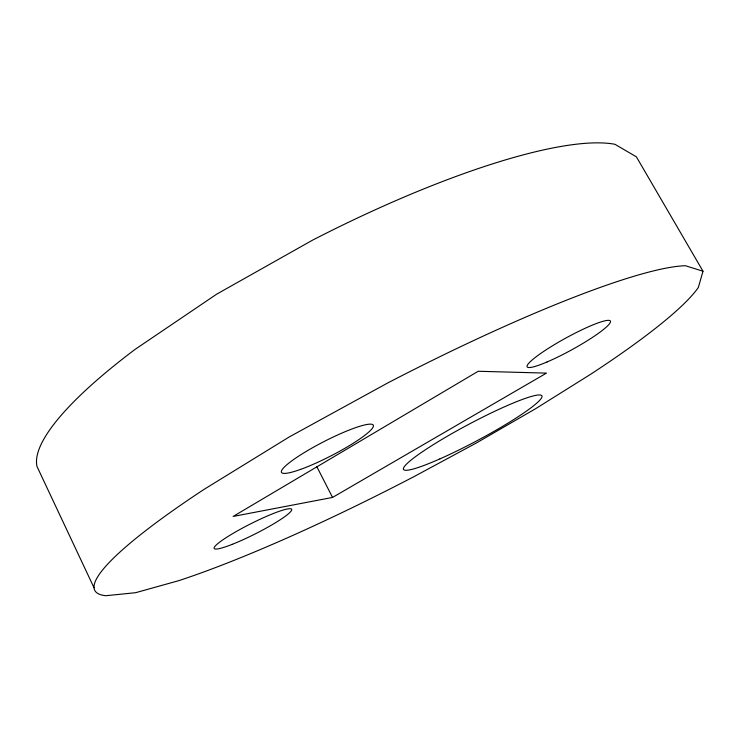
<?xml version="1.0" encoding="UTF-8"?>
<svg xmlns="http://www.w3.org/2000/svg" width="740" height="740" viewBox="0 0 740 740"><rect width="100%" height="100%" fill="white"/><g stroke="black" fill="none" stroke-linecap="round" stroke-linejoin="round"><path stroke-width="1.11" d="M703 271.219L698.32 287.536A343.434 47.591 -27.7 0 1 590.825 374.153L536.047 408.443L476.486 442.909L414.28 476.477A343.434 47.591 -27.7 0 1 178.766 580.659L135.67 592.685L105.903 595.709A343.434 47.591 -27.7 0 1 204.092 489.353L289.201 436.979L387.612 383.015A343.434 47.591 -27.7 0 1 685.388 265.725L703 271.219L636.4 156.852L614.931 144.291A337.634 77.043 -27.7 0 0 312.373 240.25L216.579 294.224L135.115 349.363A337.634 77.043 -27.7 0 0 37 466.487L94.054 587.801M332.538 497.437L546.481 373.117L478.207 371.267L233.137 516.437L332.538 497.437L316.84 466.69M439.911 458.883A78.348 9.167 -28 0 0 542.004 396.085A78.348 9.167 -28 0 0 436.276 442.835A78.348 9.167 -28 0 0 439.911 458.883M547.091 361.953A47.453 6.567 -28.8 0 0 610.491 321.789A47.453 6.567 -28.8 0 0 548.784 348.096A47.453 6.567 -28.8 0 0 547.091 361.953M300.625 469.373A51.606 7.955 -27.2 0 0 373.238 426.721A51.606 7.955 -27.2 0 0 308.469 450.077A51.606 7.955 -27.2 0 0 300.625 469.373M232.277 544.326A43.429 5.532 -26.8 0 0 291.717 509.897A43.429 5.532 -26.8 0 0 234.682 532.439A43.429 5.532 -26.8 0 0 232.277 544.326"/></g></svg>
